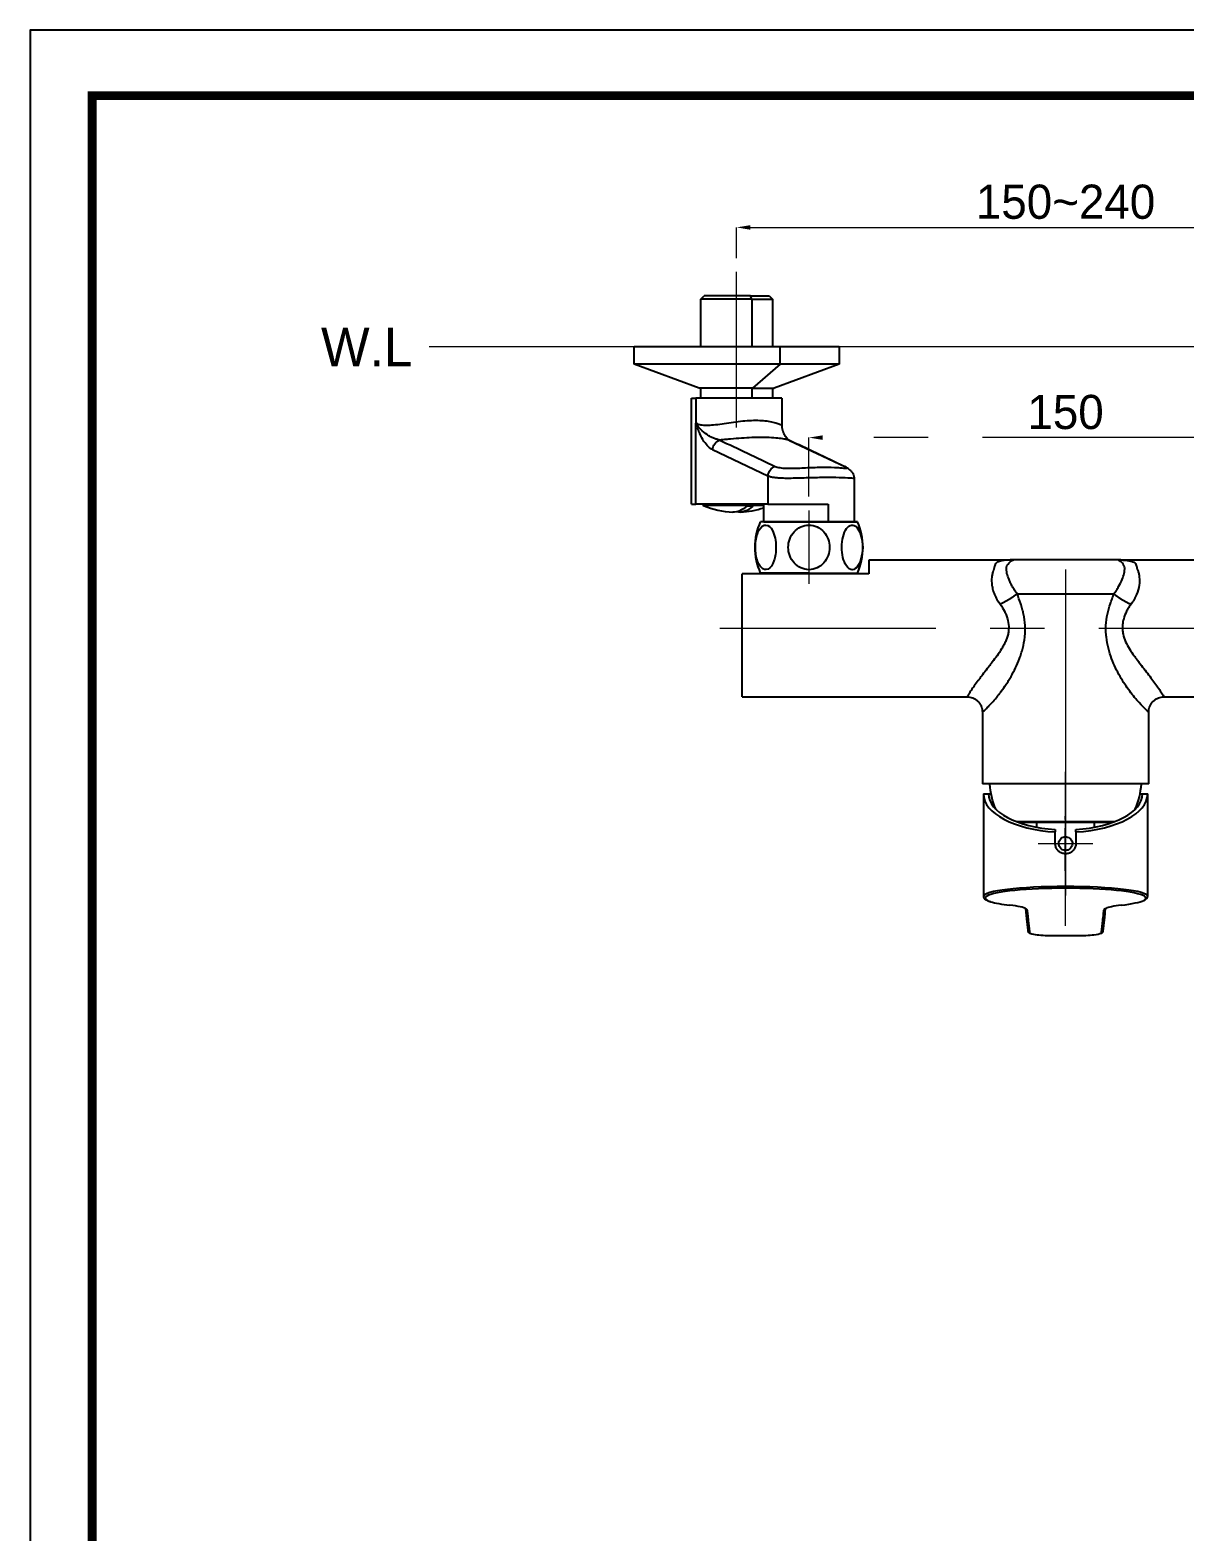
# Model space of a CAD drawing. Extents: x 7920 to 9049, y 0 to 827.
# Drawn here: x 7920.4 to 8257.9, y 387.6 to 826.8 of the extents above; entities that cross this region are included whole.
import ezdxf

# ---------------------------------------------------------------- set-up
doc = ezdxf.new("R2010")
doc.units = 0
doc.header["$LTSCALE"] = 10
doc.header["$MEASUREMENT"] = 0
doc.header["$PDMODE"] = 3
doc.header["$PDSIZE"] = -10
doc.linetypes.add('CENTER', pattern=[2, 1.25, -0.25, 0.25, -0.25])
doc.linetypes.add('CENTER2', pattern=[28.575, 19.05, -3.175, 3.175, -3.175])
doc.layers.get('0').update_dxf_attribs({"linetype": 'CONTINUOUS'})
doc.layers.get('DEFPOINTS').update_dxf_attribs({"linetype": 'CONTINUOUS'})
doc.layers.add('1', color=7, linetype='CONTINUOUS')
doc.layers.add('Cneter', color=1, linetype='CENTER2', lineweight=13)
doc.layers.add('치수선', color=7, linetype='CONTINUOUS', lineweight=20)
doc.styles.add('Daelim Dimension', font='')
doc.styles.get('Daelim Dimension').set_extended_font_data('나눔고딕')
doc.dimstyles.new('DEFAULT', dxfattribs={"dimscale": 2, "dimtxt": 2, "dimasz": 2, "dimexe": 0, "dimexo": 2, "dimgap": 1, "dimtad": 1, "dimdec": 1, "dimzin": 9, "dimdsep": 46, "dimtxsty": 'Daelim Dimension', "dimcen": 0.5, "dimclrd": 5, "dimclre": 5, "dimclrt": 256, "dimadec": 1, "dimazin": 0, "dimtfac": 1, "dimtdec": 1, "dimtix": 1, "dimtmove": 0, "dimatfit": 3, "dimfxl": 1, "dimtolj": 1, "dimtzin": 1, "dimlwd": 9, "dimlwe": 9, "dimarcsym": 0})

# ---------------------------------------------------------------- blocks, each defined once
blk = doc.blocks.new('*D3')
at = {"layer": 'Cneter', "color": 5, "lineweight": 9, "ltscale": 0.5, "transparency": 16777216}
for p, q in [((8148.03, 690.34), (8148.03, 707.61)), ((8294.03, 707.61), (8152.03, 707.61)), ((8298.03, 690.34), (8298.03, 707.61))]:
    blk.add_line(p, q, dxfattribs=at)
at = {"layer": 'Cneter', "color": 5, "ltscale": 0.5, "transparency": 16777216}
for points in [[(8152.03, 708.28), (8152.03, 706.95), (8148.03, 707.61)], [(8294.03, 708.28), (8294.03, 706.95), (8298.03, 707.61)]]:
    blk.add_solid(points, dxfattribs=at)
at = {"layer": 'DEFPOINTS', "color": 0, "ltscale": 0.5, "transparency": 16777216}
for p in [(8148.03, 707.61), (8148.03, 686.34), (8298.03, 686.34)]:
    blk.add_point(p, dxfattribs=at)
at = {"layer": 'Cneter', "color": 7, "ltscale": 0.5, "transparency": 16777216, "insert": (8223.03, 715.04), "char_height": 10, "attachment_point": 5, "style": 'Daelim Dimension'}
blk.add_mtext('\\A1;150', dxfattribs=at)
blk = doc.blocks.new('*D4')
at = {"color": 5, "lineweight": 9, "ltscale": 0.5, "transparency": 16777216}
for p, q in [((8126.9, 760.05), (8126.9, 769.08)), ((8130.9, 769.08), (8315.16, 769.08)), ((8319.16, 760.05), (8319.16, 769.08))]:
    blk.add_line(p, q, dxfattribs=at)
at = {"color": 5, "ltscale": 0.5, "transparency": 16777216}
for points in [[(8130.9, 769.74), (8130.9, 768.41), (8126.9, 769.08)], [(8315.16, 769.74), (8315.16, 768.41), (8319.16, 769.08)]]:
    blk.add_solid(points, dxfattribs=at)
at = {"layer": 'DEFPOINTS', "color": 0, "ltscale": 0.5, "transparency": 16777216}
for p in [(8319.16, 769.08), (8126.9, 756.05), (8319.16, 756.05)]:
    blk.add_point(p, dxfattribs=at)
at = {"color": 7, "ltscale": 0.5, "transparency": 16777216, "insert": (8223.03, 776.52), "char_height": 10, "attachment_point": 5, "style": 'Daelim Dimension'}
blk.add_mtext('\\A1;150~240', dxfattribs=at)

msp = doc.modelspace()

# ---------------------------------------------------------------- linework, layer by layer
at = {"ltscale": 0.5}
for p, q in [((8162.23, 683.01), (8133.83, 683.01)), ((8134.83, 683.01), (8161.23, 683.01))]:
    msp.add_line(p, q, dxfattribs=at)
msp.add_lwpolyline([(7920.38, 0), (9048.78, 0), (9048.78, 826.8), (7920.38, 826.8)], close=True, dxfattribs=at)
at = {"color": 5, "linetype": 'ByBlock', "lineweight": 200, "const_width": 2.6}
msp.add_lwpolyline([(7938.53, 35.4), (9030.53, 35.4), (9030.53, 807.6), (7938.53, 807.6)], close=True, dxfattribs=at)
at = {"layer": '1', "color": 7, "linetype": 'Continuous'}
for p, q in [((8116.4, 748.11), (8117.4, 749.11)), ((8116.4, 734.11), (8116.4, 748.11)), ((8131.33, 748.11), (8116.4, 748.11)), ((8130.91, 749.11), (8117.4, 749.11)), ((8131.33, 748.11), (8130.91, 749.11)), ((8130.91, 749.11), (8136.4, 749.11)), ((8131.33, 748.11), (8131.33, 734.11)), ((8131.33, 748.11), (8137.4, 748.11)), ((8136.4, 749.11), (8137.4, 748.11)), ((8137.4, 748.11), (8137.4, 734.11)), ((8096.9, 729.11), (8096.9, 734.11)), ((8139.57, 734.11), (8096.9, 734.11)), ((8139.57, 729.11), (8139.57, 734.11)), ((8156.9, 734.11), (8139.57, 734.11)), ((8156.9, 734.11), (8156.9, 729.11)), ((8115.95, 722.11), (8096.9, 729.11)), ((8139.57, 729.11), (8096.9, 729.11)), ((8139.57, 729.11), (8131.52, 722.11)), ((8156.9, 729.11), (8137.85, 722.11)), ((8156.9, 729.11), (8139.57, 729.11)), ((8131.52, 722.11), (8115.95, 722.11)), ((8116.4, 719.11), (8116.4, 722.11)), ((8131.33, 722.11), (8131.33, 719.11)), ((8131.52, 722.11), (8137.85, 722.11)), ((8137.4, 722.11), (8137.4, 719.11)), ((8113.7, 688.11), (8113.7, 719.11)), ((8113.7, 719.11), (8114.93, 719.11)), ((8114.93, 719.11), (8114.93, 711.87)), ((8140.1, 719.11), (8114.93, 719.11)), ((8140.1, 719.11), (8140.1, 711.08)), ((8114.93, 688.11), (8114.93, 711.87)), ((8140.08, 711.14), (8140.09, 711.14)), ((8119.82, 704.09), (8136.06, 696.41)), ((8142.31, 706.8), (8158.55, 699.12)), ((8136.06, 696.41), (8136.06, 688.11)), ((8161.22, 695.85), (8161.22, 695.86)), ((8161.23, 695.85), (8161.23, 683.01)), ((8113.7, 688.11), (8114.93, 688.11)), ((8136.06, 688.11), (8114.93, 688.11)), ((8117.15, 687.79), (8117.15, 688.11)), ((8131.02, 687.79), (8117.15, 687.79)), ((8131.02, 687.79), (8131.02, 688.11)), ((8134.83, 687.79), (8131.02, 687.79)), ((8134.83, 683.01), (8134.83, 688.11)), ((8136.06, 688.11), (8153.61, 688.11)), ((8153.61, 688.11), (8153.61, 683.01)), ((8148.03, 683.01), (8133.83, 683.01)), ((8158.9, 683.01), (8133.83, 683.01)), ((8158.07, 683.01), (8134.83, 683.01)), ((8148.03, 683.01), (8162.23, 683.01)), ((8158.07, 683.01), (8162.23, 683.01)), ((8158.9, 683.01), (8162.23, 683.01)), ((8165.53, 667.81), (8128.53, 667.81)), ((8128.53, 631.81), (8128.53, 667.81)), ((8148.03, 668.01), (8133.83, 668.01)), ((8137.85, 667.81), (8137.92, 668.01)), ((8148.03, 668.01), (8162.23, 668.01)), ((8158.2, 667.81), (8158.13, 668.01)), ((8206.28, 671.81), (8165.53, 671.81)), ((8165.53, 671.81), (8165.53, 667.81)), ((8223.03, 671.91), (8208.73, 671.91)), ((8237.33, 671.91), (8223.03, 671.91)), ((8280.53, 671.81), (8239.78, 671.81)), ((8208.87, 661.91), (8237.18, 661.91)), ((8128.53, 631.81), (8194.23, 631.81)), ((8251.82, 631.81), (8317.53, 631.81)), ((8198.73, 627.31), (8198.73, 606.31)), ((8247.33, 606.31), (8247.33, 627.31)), ((8223.03, 606.31), (8198.73, 606.31)), ((8247.33, 606.31), (8223.03, 606.31)), ((8199.03, 603.39), (8199.03, 573.45)), ((8199.03, 603.39), (8200.53, 603.39)), ((8200.53, 603.39), (8201.26, 603.39)), ((8244.79, 603.39), (8245.53, 603.39)), ((8245.53, 603.39), (8247.03, 603.39)), ((8247.03, 573.45), (8247.03, 603.39)), ((8208.63, 595.33), (8237.42, 595.33)), ((8209.22, 595.11), (8236.84, 595.11)), ((8214.53, 595.11), (8214.53, 593.68)), ((8220.03, 592.99), (8220.03, 592.29)), ((8226.03, 592.29), (8226.03, 592.99)), ((8231.53, 593.68), (8231.53, 595.11)), ((8220.03, 588.89), (8220.03, 592.29)), ((8226.03, 592.29), (8226.03, 588.89)), ((8211.33, 569.88), (8211.43, 568.73)), ((8211.82, 569.43), (8211.93, 568.28)), ((8234.12, 568.28), (8234.23, 569.43)), ((8234.62, 568.73), (8234.73, 569.88)), ((8219.94, 561.96), (8226.12, 561.96)), ((8219.94, 561.96), (8226.12, 561.96)), ((8219.94, 561.96), (8219.94, 561.96)), ((8226.12, 561.96), (8226.12, 561.96))]:
    msp.add_line(p, q, dxfattribs=at)
at = {"layer": '1', "color": 7, "linetype": 'CENTER'}
msp.add_line((8223.03, 580.89), (8223.03, 596.89), dxfattribs=at)
at = {"layer": '1', "color": 7, "linetype": 'Continuous'}
for centre, radius, start, end in [((8126.9, 710.81), 25, 247.0455, 267.4704), ((8126.9, 710.81), 25, 272.5296, 288.4957), ((8150.6, 675.51), 18.38, 155.9147, 204.0853), ((8145.45, 675.51), 18.38, 335.9147, 24.0853), ((8208.73, 661.91), 10, 90, 94.6752), ((8237.33, 661.91), 10, 85.3176, 90), ((8223.03, 607.74), 22.2, 336.6467, 356.2958)]:
    msp.add_arc(centre, radius, start, end, dxfattribs=at)
at = {"layer": '1', "color": 7, "linetype": 'Continuous', "extrusion": (0, 0, -1)}
msp.add_arc((-8223.03, 607.74), 22.2, 336.6467, 356.2958, dxfattribs=at)
for centre, major_axis, ratio, start_param, end_param in [((8138.78, 696.41), (-1.28, -2.71), 0.888708, 1.172682, 2.429241), ((8157.27, 696.41), (1.28, 2.71), 0.888708, 6.199308, 6.283203), ((8157.27, 696.41), (1.28, 2.71), 0.888708, 0.000017, 0.050162), ((8125.99, 710.81), (0, -24.98), 0.422618, 5.909464, 6.301848), ((8127.8, 710.81), (0, -24.98), 0.422618, 5.909464, 6.369129), ((8126.9, 710.81), (0, 25), 0.422618, 2.740961, 2.766889)]:
    msp.add_ellipse(centre, major_axis=major_axis, ratio=ratio, start_param=start_param, end_param=end_param, dxfattribs=at)
at = {"layer": '1', "color": 7, "linetype": 'Continuous'}
for centre, major_axis, ratio, start_param, end_param in [((8223.03, 603.39), (24, 0), 0.466308, 3.141593, 4.587061), ((8223.03, 603.39), (22.5, 0), 0.466308, 3.141593, 4.578657), ((8223.03, 603.39), (24, 0), 0.466308, 4.837717, 6.283185), ((8223.03, 603.39), (22.5, 0), 0.466308, 4.846121, 6.283185), ((8223.03, 573.45), (24, 0), 0.120249, 0.000026, 3.141567), ((8223.03, 572.95), (23.5, 0), 0.122807, 0.199361, 2.937627), ((8223.03, 572.95), (23.5, 0), 0.122807, 2.937627, 3.521374), ((8223.03, 572.95), (23.5, 0), 0.122807, 3.521374, 3.947376), ((8223.03, 572.95), (23.5, 0), 0.122807, 5.477402, 6.04637), ((8223.03, 572.95), (23.5, 0), 0.122807, 6.04637, 6.482547), ((8195.32, 569.41), (16.5, 0), 0.122807, 0.197444, 0.805783), ((8211.82, 569.93), (-0.498, -0.046), 0.992479, 6.238238, 6.283194), ((8211.82, 569.93), (-0.498, -0.046), 0.992479, 0.000007, 1.478434), ((8218.43, 568.82), (-2.66, 26.15), 0.265098, 1.545562, 1.622707), ((8211.93, 568.77), (-0.498, -0.046), 0.992479, 0.000007, 1.478434), ((8195.32, 569.41), (16.5, 0), 0.122807, 0.011461, 0.197444), ((8212.14, 566.72), (-0.497, -0.056), 0.992451, 6.093795, 6.283182), ((8212.14, 566.72), (-0.497, -0.056), 0.992451, 6.283181, 7.7431), ((8218.43, 568.32), (-2.63, 26.64), 0.24171, 1.548672, 1.625818), ((8227.63, 568.32), (2.63, 26.64), 0.24171, 4.657368, 4.734513), ((8233.91, 566.72), (-0.497, 0.056), 0.992451, 1.681678, 3.141262), ((8234.12, 568.77), (-0.498, 0.046), 0.992479, 1.663159, 3.141586), ((8250.73, 569.41), (16.5, 0), 0.122807, 2.885083, 3.130132), ((8234.23, 569.93), (-0.498, 0.046), 0.992479, 1.663159, 3.141586), ((8227.63, 568.82), (2.66, 26.15), 0.265098, 4.660478, 4.737623), ((8233.91, 566.72), (-0.497, 0.056), 0.992451, 3.141262, 3.330983), ((8250.73, 569.41), (16.5, 0), 0.122807, 2.335809, 2.885083), ((8212.52, 563.36), (-0.497, -0.057), 0.992446, 0.000728, 1.456959), ((8233.53, 563.36), (-0.497, 0.057), 0.992446, 1.684634, 3.141807)]:
    msp.add_ellipse(centre, major_axis=major_axis, ratio=ratio, start_param=start_param, end_param=end_param, dxfattribs=at)
for points, knots in [([(8140.09, 711.14), (8140.11, 711.14), (8140.05, 711.19), (8139.53, 711.45), (8138.4, 711.86), (8136.29, 712.37), (8132.63, 712.71), (8128.18, 712.37), (8124.61, 711.86), (8121.95, 711.45), (8119.61, 711.18), (8117.63, 711.11), (8116.04, 711.3), (8115.3, 711.68), (8114.93, 711.87)], [0, 0, 0, 0, 0.051239, 0.128573, 0.204615, 0.280478, 0.426135, 0.571791, 0.647654, 0.723696, 0.801026, 0.86613, 0.933339, 1, 1, 1, 1]), ([(8121.94, 706.89), (8121.65, 706.96), (8121.04, 707.09), (8120.13, 707.43), (8119.18, 707.88), (8117.87, 708.68), (8116.65, 709.7), (8115.59, 710.89), (8115.15, 711.54), (8114.93, 711.87)], [0, 0, 0, 0, 0.105011, 0.216955, 0.335603, 0.463508, 0.736269, 0.866043, 1, 1, 1, 1]), ([(8119.82, 704.09), (8119.61, 704.21), (8119.19, 704.44), (8118.35, 705.16), (8117.29, 706.48), (8116.28, 708.35), (8115.5, 710.22), (8115.13, 711.3), (8114.93, 711.87)], [0, 0, 0, 0, 0.109029, 0.212424, 0.446353, 0.704346, 0.846681, 1, 1, 1, 1]), ([(8142.11, 706.89), (8141.85, 706.95), (8141.47, 707.04), (8140.47, 707.23), (8138.99, 707.45), (8136.69, 707.63), (8133.21, 707.71), (8129.25, 707.53), (8125.74, 707.22), (8123.61, 707.03), (8122.56, 706.94), (8121.94, 706.89)], [0, 0, 0, 0, 0.0916, 0.133793, 0.261029, 0.399542, 0.500645, 0.738937, 0.866176, 0.920546, 1, 1, 1, 1]), ([(8141.08, 708.12), (8141.01, 708.23), (8140.92, 708.39), (8140.82, 708.55), (8140.79, 708.59)], [0, 0, 0, 0, 0.751766, 1, 1, 1, 1]), ([(8142.11, 706.89), (8141.97, 707), (8141.7, 707.21), (8141.36, 707.68), (8141.15, 708.01), (8141.08, 708.12)], [0, 0, 0, 0, 0.413005, 0.810197, 1, 1, 1, 1]), ([(8138.18, 699.2), (8138.36, 699.13), (8138.74, 698.98), (8139.48, 698.81), (8140.48, 698.69), (8141.9, 698.62), (8143.77, 698.65), (8145.92, 698.74), (8148.92, 698.89), (8152.71, 699), (8155.87, 698.89), (8157.69, 698.74), (8158.59, 698.65), (8159.05, 698.63), (8159.23, 698.65), (8159.25, 698.72), (8159.07, 698.84), (8158.72, 699.03), (8158.47, 699.14), (8158.35, 699.2)], [0, 0, 0, 0, 0.036669, 0.074148, 0.112508, 0.166405, 0.23218, 0.29651, 0.363311, 0.499947, 0.636583, 0.703385, 0.767714, 0.817239, 0.853229, 0.887512, 0.943939, 0.971008, 1, 1, 1, 1]), ([(8158.67, 699.06), (8159.05, 698.86), (8159.74, 698.42), (8160.57, 697.61), (8161.1, 696.71), (8161.22, 696.14), (8161.23, 695.85)], [0, 0, 0, 0, 0.233486, 0.481162, 0.73851, 1, 1, 1, 1]), ([(8136.06, 696.41), (8136.32, 696.33), (8136.84, 696.16), (8137.85, 695.99), (8139.19, 695.85), (8141.02, 695.78), (8144.14, 695.79), (8148.58, 695.95), (8153.75, 696.05), (8158.05, 695.95), (8160.36, 695.79), (8161.13, 695.78), (8161.23, 695.82), (8161.22, 695.85)], [0, 0, 0, 0, 0.0478, 0.095801, 0.144055, 0.21184, 0.288629, 0.434151, 0.579539, 0.724926, 0.870448, 0.947231, 1, 1, 1, 1]), ([(8138.4, 675.56), (8138.41, 674.13), (8138.19, 672.73), (8137.38, 670.4), (8136.77, 669.52), (8135.4, 668.81), (8134.65, 669), (8133.39, 670.38), (8132.91, 671.51), (8132.36, 674.13), (8132.29, 675.59), (8132.59, 678.39), (8132.96, 679.67), (8134.03, 681.53), (8134.73, 682.08), (8136.16, 682.01), (8136.85, 681.42), (8137.37, 680.43)], [0, 0, 0, 0, 0.125, 0.125, 0.25, 0.25, 0.375, 0.375, 0.5, 0.5, 0.625, 0.625, 0.75, 0.75, 0.875, 0.875, 1, 1, 1, 1]), ([(8148.03, 668.98), (8146.36, 668.98), (8144.77, 669.77), (8142.58, 672.22), (8141.99, 673.87), (8141.99, 677.16), (8142.58, 678.81), (8144.77, 681.27), (8146.36, 682.05), (8148.03, 682.05)], [0, 0, 0, 0, 0.25, 0.25, 0.5, 0.5, 0.75, 0.75, 1, 1, 1, 1]), ([(8148.03, 682.05), (8149.69, 682.05), (8151.29, 681.26), (8153.47, 678.81), (8154.07, 677.16), (8154.07, 673.87), (8153.47, 672.22), (8151.28, 669.76), (8149.69, 668.98), (8148.03, 668.98)], [0, 0, 0, 0, 0.25, 0.25, 0.5, 0.5, 0.75, 0.75, 1, 1, 1, 1]), ([(8158.65, 670.66), (8157.9, 672.14), (8157.55, 674.32), (8157.81, 678.46), (8158.44, 680.43), (8159.82, 681.88), (8160.34, 682.11), (8161.4, 681.96), (8161.9, 681.58), (8163.18, 679.76), (8163.68, 677.67), (8163.69, 675.56)], [0, 0, 0, 0, 0.25, 0.25, 0.5, 0.5, 0.625, 0.625, 0.75, 0.75, 1, 1, 1, 1]), ([(8163.69, 675.56), (8163.7, 673.14), (8163.05, 670.75), (8161.45, 669.08), (8160.83, 668.86), (8159.64, 669.24), (8159.09, 669.82), (8158.65, 670.66)], [0, 0, 0, 0, 0.5, 0.5, 0.75, 0.75, 1, 1, 1, 1]), ([(8206.28, 671.81), (8206.28, 671.81), (8206.26, 671.81), (8206.2, 671.8), (8206.16, 671.8), (8206, 671.79), (8205.86, 671.78), (8205.54, 671.76), (8205.37, 671.74), (8205.03, 671.71), (8204.85, 671.68), (8204.35, 671.61), (8204.04, 671.54), (8203.5, 671.38), (8203.27, 671.28), (8202.89, 671.05), (8202.74, 670.91), (8202.5, 670.59), (8202.42, 670.41), (8202.31, 670.11), (8202.28, 670), (8202.22, 669.78), (8202.19, 669.66), (8202.1, 669.3), (8202.03, 669.04), (8201.9, 668.69), (8201.87, 668.62), (8201.82, 668.47), (8201.79, 668.4), (8201.72, 668.17), (8201.68, 668.01), (8201.56, 667.53), (8201.5, 667.18), (8201.38, 666.09), (8201.39, 665.29), (8201.55, 664.21), (8201.59, 663.99), (8201.68, 663.54), (8201.73, 663.32), (8201.92, 662.63), (8202.09, 662.16), (8202.48, 661.22), (8202.71, 660.74), (8203.25, 659.8), (8203.56, 659.34), (8203.9, 658.88)], [0, 0, 0, 0, 0.014783, 0.014783, 0.030422, 0.030422, 0.061699, 0.061699, 0.092975, 0.092975, 0.124252, 0.124252, 0.186805, 0.186805, 0.249359, 0.249359, 0.311912, 0.311912, 0.374466, 0.374466, 0.405742, 0.405742, 0.437019, 0.437019, 0.499573, 0.499573, 0.515211, 0.515211, 0.530849, 0.530849, 0.562126, 0.562126, 0.624679, 0.624679, 0.749786, 0.749786, 0.781063, 0.781063, 0.81234, 0.81234, 0.874893, 0.874893, 0.937447, 0.937447, 1, 1, 1, 1]), ([(8208.87, 661.91), (8208.62, 662.25), (8208.38, 662.61), (8207.93, 663.32), (8207.71, 663.67), (8207.31, 664.38), (8207.13, 664.73), (8206.87, 665.25), (8206.79, 665.42), (8206.64, 665.76), (8206.57, 665.92), (8206.23, 666.74), (8206.03, 667.34), (8205.84, 668.19), (8205.8, 668.46), (8205.76, 668.84), (8205.75, 668.96), (8205.74, 669.14), (8205.74, 669.2), (8205.74, 669.31), (8205.74, 669.37), (8205.75, 669.65), (8205.81, 669.87), (8205.95, 670.17), (8206, 670.27), (8206.11, 670.46), (8206.17, 670.55), (8206.35, 670.81), (8206.49, 670.96), (8206.74, 671.21), (8206.87, 671.32), (8207.1, 671.5), (8207.2, 671.57), (8207.39, 671.69), (8207.48, 671.74), (8207.6, 671.79), (8207.64, 671.8), (8207.72, 671.83), (8207.76, 671.84), (8207.82, 671.86), (8207.85, 671.86), (8207.89, 671.87), (8207.9, 671.87), (8207.91, 671.87), (8207.91, 671.87), (8207.91, 671.87), (8207.91, 671.87), (8207.91, 671.87)], [0, 0, 0, 0, 0.0625, 0.0625, 0.124999, 0.124999, 0.187499, 0.187499, 0.218749, 0.218749, 0.249999, 0.249999, 0.374998, 0.374998, 0.437498, 0.437498, 0.468748, 0.468748, 0.484372, 0.484372, 0.499997, 0.499997, 0.562497, 0.562497, 0.593747, 0.593747, 0.624997, 0.624997, 0.687496, 0.687496, 0.749996, 0.749996, 0.812496, 0.812496, 0.874995, 0.874995, 0.906245, 0.906245, 0.937495, 0.937495, 0.968745, 0.968745, 0.98437, 0.98437, 0.999995, 0.999995, 1, 1, 1, 1]), ([(8237.18, 661.91), (8237.43, 662.26), (8237.93, 662.97), (8238.78, 664.4), (8239.62, 666.13), (8240.12, 667.66), (8240.28, 668.59), (8240.31, 669.08), (8240.32, 669.53), (8240.21, 669.97), (8240.01, 670.37), (8239.77, 670.73), (8239.44, 671.1), (8238.91, 671.56), (8238.52, 671.77), (8238.23, 671.86), (8238.14, 671.87), (8238.14, 671.87), (8238.14, 671.87)], [0, 0, 0, 0, 0.058409, 0.118433, 0.24048, 0.363072, 0.425038, 0.455753, 0.48629, 0.545445, 0.574286, 0.602809, 0.658505, 0.714177, 0.837116, 0.911446, 0.999991, 1, 1, 1, 1]), ([(8239.77, 671.81), (8239.77, 671.81), (8239.77, 671.81), (8239.93, 671.8), (8240.36, 671.77), (8240.86, 671.73), (8241.54, 671.64), (8242.31, 671.48), (8243.01, 671.19), (8243.47, 670.77), (8243.68, 670.32), (8243.8, 669.89), (8243.92, 669.43), (8244.07, 668.9), (8244.29, 668.33), (8244.46, 667.7), (8244.67, 666.49), (8244.66, 664.45), (8244.02, 662.14), (8243.11, 660.25), (8242.47, 659.34), (8242.16, 658.88)], [0, 0, 0, 0, 0.000103, 0.025302, 0.053569, 0.083942, 0.114892, 0.175915, 0.235156, 0.293886, 0.353673, 0.38423, 0.414883, 0.476593, 0.507985, 0.539638, 0.603778, 0.732277, 0.864305, 0.932316, 1, 1, 1, 1]), ([(8203.9, 658.88), (8204.4, 658.22), (8204.82, 657.54), (8205.35, 656.48), (8205.51, 656.12), (8205.8, 655.4), (8205.93, 655.03), (8206.25, 653.91), (8206.38, 653.15), (8206.42, 652.02), (8206.41, 651.64), (8206.36, 651.06), (8206.34, 650.87), (8206.28, 650.49), (8206.25, 650.3), (8206.05, 649.36), (8205.79, 648.63), (8205.29, 647.55), (8205.11, 647.19), (8204.73, 646.5), (8204.53, 646.15), (8203.9, 645.14), (8203.46, 644.48), (8202.53, 643.19), (8202.05, 642.55), (8201.33, 641.6), (8201.09, 641.29), (8200.61, 640.66), (8200.37, 640.36), (8199.66, 639.44), (8199.2, 638.85), (8198.54, 637.97), (8198.32, 637.69), (8197.89, 637.12), (8197.69, 636.84), (8197.08, 636.03), (8196.71, 635.51), (8196.02, 634.55), (8195.72, 634.1), (8195.17, 633.3), (8194.95, 632.96), (8194.67, 632.53), (8194.59, 632.41), (8194.46, 632.19), (8194.4, 632.1), (8194.26, 631.88), (8194.22, 631.8), (8194.23, 631.81), (8194.23, 631.81), (8194.23, 631.81)], [0, 0, 0, 0, 0.0625, 0.0625, 0.09375, 0.09375, 0.125, 0.125, 0.1875, 0.1875, 0.21875, 0.21875, 0.234374, 0.234374, 0.249999, 0.249999, 0.312499, 0.312499, 0.343749, 0.343749, 0.374999, 0.374999, 0.437499, 0.437499, 0.499999, 0.499999, 0.531249, 0.531249, 0.562499, 0.562499, 0.624999, 0.624999, 0.656249, 0.656249, 0.687498, 0.687498, 0.749998, 0.749998, 0.812498, 0.812498, 0.874998, 0.874998, 0.906248, 0.906248, 0.937498, 0.937498, 0.999998, 0.999998, 1, 1, 1, 1]), ([(8198.73, 627.31), (8198.72, 627.3), (8198.79, 627.36), (8198.98, 627.53), (8199.06, 627.61), (8199.25, 627.79), (8199.36, 627.89), (8199.74, 628.25), (8200.04, 628.54), (8200.73, 629.26), (8201.12, 629.67), (8201.95, 630.59), (8202.39, 631.09), (8203.08, 631.93), (8203.31, 632.22), (8203.78, 632.82), (8204.02, 633.13), (8204.73, 634.08), (8205.21, 634.76), (8205.92, 635.83), (8206.16, 636.2), (8206.63, 636.96), (8206.86, 637.36), (8207.55, 638.55), (8207.99, 639.38), (8208.82, 641.12), (8209.21, 642.03), (8209.75, 643.46), (8209.91, 643.95), (8210.23, 644.95), (8210.38, 645.47), (8210.78, 647.06), (8210.98, 648.15), (8211.14, 649.55), (8211.16, 649.83), (8211.21, 650.4), (8211.22, 650.69), (8211.25, 651.55), (8211.24, 652.12), (8211.15, 653.82), (8211, 654.92), (8210.66, 656.53), (8210.53, 657.05), (8210.24, 658.07), (8210.09, 658.56), (8209.6, 660.02), (8209.24, 660.96), (8208.87, 661.91)], [0, 0, 0, 0, 0.062499, 0.062499, 0.093749, 0.093749, 0.124999, 0.124999, 0.187499, 0.187499, 0.249999, 0.249999, 0.312499, 0.312499, 0.343749, 0.343749, 0.374999, 0.374999, 0.437499, 0.437499, 0.468749, 0.468749, 0.499999, 0.499999, 0.562499, 0.562499, 0.624999, 0.624999, 0.656249, 0.656249, 0.6875, 0.6875, 0.75, 0.75, 0.765625, 0.765625, 0.78125, 0.78125, 0.8125, 0.8125, 0.875, 0.875, 0.90625, 0.90625, 0.9375, 0.9375, 1, 1, 1, 1]), ([(8247.33, 627.31), (8247.33, 627.3), (8246.81, 627.75), (8244.66, 629.89), (8241.81, 633.28), (8239.37, 636.92), (8237.61, 640.24), (8236.43, 643), (8235.47, 646.01), (8234.97, 648.72), (8234.8, 650.97), (8234.82, 653.23), (8235.2, 655.97), (8235.94, 658.55), (8236.63, 660.49), (8237, 661.44), (8237.18, 661.91)], [0, 0, 0, 0, 0.124295, 0.24591, 0.364815, 0.483577, 0.544012, 0.605701, 0.670223, 0.737189, 0.771521, 0.805849, 0.87284, 0.937248, 0.968602, 1, 1, 1, 1]), ([(8242.16, 658.88), (8241.92, 658.56), (8241.46, 657.9), (8240.69, 656.52), (8240, 654.85), (8239.64, 653.01), (8239.62, 651.48), (8239.85, 649.78), (8240.55, 647.85), (8241.72, 645.78), (8242.83, 644.14), (8243.77, 642.86), (8244.73, 641.58), (8245.94, 640.02), (8247.33, 638.23), (8248.61, 636.53), (8249.66, 635.08), (8250.6, 633.72), (8251.31, 632.65), (8251.75, 631.95), (8251.83, 631.8), (8251.83, 631.81)], [0, 0, 0, 0, 0.029914, 0.059543, 0.116173, 0.159996, 0.192518, 0.225377, 0.281167, 0.339185, 0.398507, 0.428833, 0.459672, 0.522568, 0.586404, 0.651917, 0.718732, 0.77338, 0.857134, 0.92835, 1, 1, 1, 1]), ([(8194.23, 631.81), (8194.81, 631.8), (8195.66, 631.64), (8196.71, 631.1), (8197.43, 630.51), (8198.02, 629.79), (8198.56, 628.74), (8198.72, 627.89), (8198.73, 627.31)], [0, 0, 0, 0, 0.239457, 0.368361, 0.5, 0.631639, 0.760543, 1, 1, 1, 1]), ([(8247.33, 627.31), (8247.33, 627.89), (8247.49, 628.74), (8248.04, 629.79), (8248.62, 630.51), (8249.34, 631.1), (8250.39, 631.64), (8251.24, 631.8), (8251.83, 631.81)], [0, 0, 0, 0, 0.239457, 0.368361, 0.5, 0.631639, 0.760543, 1, 1, 1, 1]), ([(8226.03, 588.89), (8226.03, 588.56), (8225.97, 588.22), (8225.75, 587.59), (8225.58, 587.29), (8225.17, 586.76), (8224.91, 586.53), (8224.34, 586.17), (8224.02, 586.04), (8223.37, 585.89), (8223.02, 585.87), (8222.36, 585.95), (8222.03, 586.04), (8221.43, 586.33), (8221.15, 586.53), (8220.67, 587), (8220.47, 587.28), (8220.18, 587.89), (8220.08, 588.22), (8220.05, 588.55), (8220.03, 588.67), (8220.03, 588.78), (8220.03, 588.89)], [0, 0, 0, 0, 0.106849, 0.106849, 0.213662, 0.213662, 0.32101, 0.32101, 0.428728, 0.428728, 0.535874, 0.535874, 0.642403, 0.642403, 0.74922, 0.74922, 0.856785, 0.856785, 0.964404, 0.964404, 0.964404, 1, 1, 1, 1]), ([(8223.03, 586.89), (8223.25, 586.89), (8223.47, 586.93), (8223.89, 587.07), (8224.08, 587.18), (8224.43, 587.45), (8224.59, 587.62), (8224.83, 588), (8224.92, 588.21), (8225.02, 588.65), (8225.04, 588.88), (8224.99, 589.31), (8224.93, 589.53), (8224.75, 589.93), (8224.63, 590.11), (8224.32, 590.43), (8224.14, 590.57), (8223.74, 590.77), (8223.51, 590.84), (8223.07, 590.9), (8222.84, 590.89), (8222.41, 590.81), (8222.21, 590.73), (8221.83, 590.51), (8221.65, 590.36), (8221.36, 590.02), (8221.24, 589.83), (8221.08, 589.41), (8221.03, 589.18), (8221.02, 588.74), (8221.05, 588.51), (8221.18, 588.09), (8221.28, 587.9), (8221.54, 587.54), (8221.7, 587.38), (8222.06, 587.12), (8222.28, 587.02), (8222.67, 586.92), (8222.85, 586.89), (8223.03, 586.89)], [0, 0, 0, 0, 0.052709, 0.052709, 0.105359, 0.105359, 0.158891, 0.158891, 0.213146, 0.213146, 0.266416, 0.266416, 0.318519, 0.318519, 0.371094, 0.371094, 0.425023, 0.425023, 0.479117, 0.479117, 0.531951, 0.531951, 0.584077, 0.584077, 0.637053, 0.637053, 0.691203, 0.691203, 0.745035, 0.745035, 0.797468, 0.797468, 0.84964, 0.84964, 0.90305, 0.90305, 0.957305, 0.957305, 1, 1, 1, 1]), ([(8199.04, 573.46), (8199.03, 573.44), (8199, 573.29), (8199.13, 573), (8199.37, 572.7), (8199.75, 572.42), (8200.29, 572.15), (8200.8, 571.98), (8201.06, 571.9)], [0, 0, 0, 0, 0.019864, 0.1782, 0.337789, 0.530736, 0.777192, 1, 1, 1, 1]), ([(8246.06, 572.32), (8246.13, 572.35), (8246.42, 572.48), (8246.71, 572.71), (8246.98, 573.08), (8247.02, 573.32), (8247.02, 573.45)], [0, 0, 0, 0, 0.12705, 0.528967, 0.785867, 1, 1, 1, 1]), ([(8211.23, 569.88), (8211.27, 569.85), (8211.34, 569.81), (8211.35, 569.79), (8211.35, 569.79)], [0, 0, 0, 0, 0.472295, 1, 1, 1, 1]), ([(8234.7, 569.79), (8234.7, 569.79), (8234.72, 569.82), (8234.81, 569.89), (8234.95, 569.95), (8234.99, 569.96)], [0, 0, 0, 0, 0.315103, 0.825047, 1, 1, 1, 1]), ([(8212.04, 563.31), (8212.05, 563.21), (8212.1, 563.03), (8212.29, 562.84), (8212.47, 562.72), (8212.63, 562.66), (8212.7, 562.63)], [0, 0, 0, 0, 0.202867, 0.451537, 0.752805, 1, 1, 1, 1]), ([(8212.14, 566.22), (8212.2, 565.7), (8212.26, 565.17), (8212.39, 564.05), (8212.46, 563.45), (8212.52, 562.86)], [0, 0, 0, 0, 0.471221, 0.471221, 1, 1, 1, 1]), ([(8212.88, 562.6), (8213.24, 562.46), (8213.87, 562.33), (8216.08, 562.06), (8217.99, 561.96), (8219.94, 561.96)], [0, 0, 0, 0, 0.383875, 0.383875, 1, 1, 1, 1]), ([(8226.12, 561.96), (8228.07, 561.96), (8229.97, 562.06), (8232.32, 562.35), (8233.01, 562.5), (8233.33, 562.67)], [0, 0, 0, 0, 0.580179, 0.580179, 1, 1, 1, 1]), ([(8233.52, 562.7), (8233.55, 562.71), (8233.66, 562.76), (8233.8, 562.87), (8233.99, 563.08), (8234.01, 563.26), (8234.01, 563.33)], [0, 0, 0, 0, 0.102606, 0.488373, 0.805785, 1, 1, 1, 1]), ([(8233.53, 562.86), (8233.59, 563.39), (8233.65, 563.92), (8233.78, 565.04), (8233.84, 565.63), (8233.91, 566.22)], [0, 0, 0, 0, 0.471221, 0.471221, 1, 1, 1, 1])]:
    msp.add_open_spline(points, degree=3, knots=knots, dxfattribs=at)
for points, degree in [([(8140.09, 711.14), (8140.09, 709.9), (8140.68, 708.82)], 2), ([(8140.99, 708.26), (8141.84, 706.94), (8142.57, 706.67)], 2), ([(8119.82, 704.09), (8119.93, 705.33), (8120.82, 706.51), (8121.94, 706.89)], 3), ([(8121.94, 706.89), (8127.35, 704.33), (8132.76, 701.77), (8138.18, 699.2)], 3), ([(8158.35, 699.2), (8152.93, 701.77), (8147.52, 704.33), (8142.11, 706.89)], 3), ([(8130.76, 687.55), (8130.66, 687.55), (8130.46, 687.55), (8130.15, 687.55), (8129.95, 687.56), (8129.84, 687.56)], 3), ([(8131.66, 687.56), (8131.56, 687.56), (8131.36, 687.55), (8131.06, 687.55), (8130.86, 687.55), (8130.76, 687.55)], 3), ([(8137.37, 680.43), (8138.03, 679.18), (8138.4, 677.39), (8138.4, 675.56)], 3), ([(8207.91, 671.87), (8207.1, 671.81), (8206.28, 671.81)], 2), ([(8239.77, 671.81), (8238.96, 671.81), (8238.14, 671.87)], 2), ([(8211.65, 566.66), (8211.83, 564.98), (8212.03, 563.3)], 2), ([(8234.03, 563.3), (8234.22, 564.98), (8234.41, 566.66)], 2), ([(8212.52, 562.86), (8212.53, 562.77), (8212.66, 562.68), (8212.88, 562.6)], 3), ([(8233.33, 562.67), (8233.45, 562.73), (8233.52, 562.8), (8233.53, 562.86)], 3)]:
    msp.add_open_spline(points, degree=degree, dxfattribs=at)
for points in [[(8208.87, 661.91), (8206.72, 660.19), (8203.9, 658.88)], [(8237.18, 661.91), (8239.33, 660.19), (8242.16, 658.88)]]:
    msp.add_rational_spline(points, [1, 0.938151747056, 1], degree=2, dxfattribs=at)
at = {"layer": 'Cneter', "lineweight": 5, "ltscale": 0.5}
for p, q in [((8126.9, 710.55), (8126.9, 756.05)), ((8148.03, 686.34), (8148.03, 664.81))]:
    msp.add_line(p, q, dxfattribs=at)
at = {"layer": 'Cneter', "ltscale": 0.5}
msp.add_line((8215.03, 588.89), (8231.03, 588.89), dxfattribs=at)
at = {"layer": 'Cneter', "lineweight": 5, "ltscale": 0.5}
for points, knots in [([(8223.03, 669), (8223.03, 572.42), (8223.03, 567.42)], [0, 0, 0.95078, 1, 1]), ([(8324.03, 651.81), (8319.03, 651.81), (8122.03, 651.81)], [0, 0, 0.024752, 1, 1])]:
    msp.add_open_spline(points, degree=1, knots=knots, dxfattribs=at)
at = {"layer": 'Cneter', "ltscale": 0.5}
msp.add_open_spline([(8223.03, 564.87), (8223.03, 604.89), (8223.03, 609.89)], degree=1, knots=[0, 0, 0.888952, 1, 1], dxfattribs=at)
at = {"layer": '치수선'}
msp.add_line((8721.05, 734.11), (8036.99, 734.11), dxfattribs=at)

# ---------------------------------------------------------------- texts
at = {"layer": '치수선', "insert": (8032.17, 739.72), "char_height": 11.25, "attachment_point": 3, "style": 'Daelim Dimension'}
msp.add_mtext_dynamic_manual_height_columns('W.L', width=17.4109, gutter_width=12.5, heights=[0], dxfattribs=at)

# ---------------------------------------------------------------- dimensions: what is measured, and where the dimension line sits
at = {"color": 5, "ltscale": 0.5}
dim = msp.add_linear_dim(base=(8319.16, 769.08), p1=(8126.9, 756.05), p2=(8319.16, 756.05), text='150~240', dimstyle='DEFAULT', override={"dimtxt": 5, "dimclrd": 5, "dimclre": 5, "dimclrt": 7}, dxfattribs=at)
dim.commit()
dim.dimension.update_dxf_attribs({"geometry": '*D4', "text_midpoint": (8223.03, 776.52)})
at = {"layer": 'Cneter', "ltscale": 0.5}
dim = msp.add_linear_dim(base=(8148.03, 707.61), p1=(8298.03, 686.34), p2=(8148.03, 686.34), dimstyle='DEFAULT', override={"dimtxt": 5, "dimclrd": 5, "dimclre": 5, "dimclrt": 7}, dxfattribs=at)
dim.commit()
dim.dimension.update_dxf_attribs({"geometry": '*D3', "text_midpoint": (8223.03, 715.04)})

doc.saveas('drawing.dxf')
